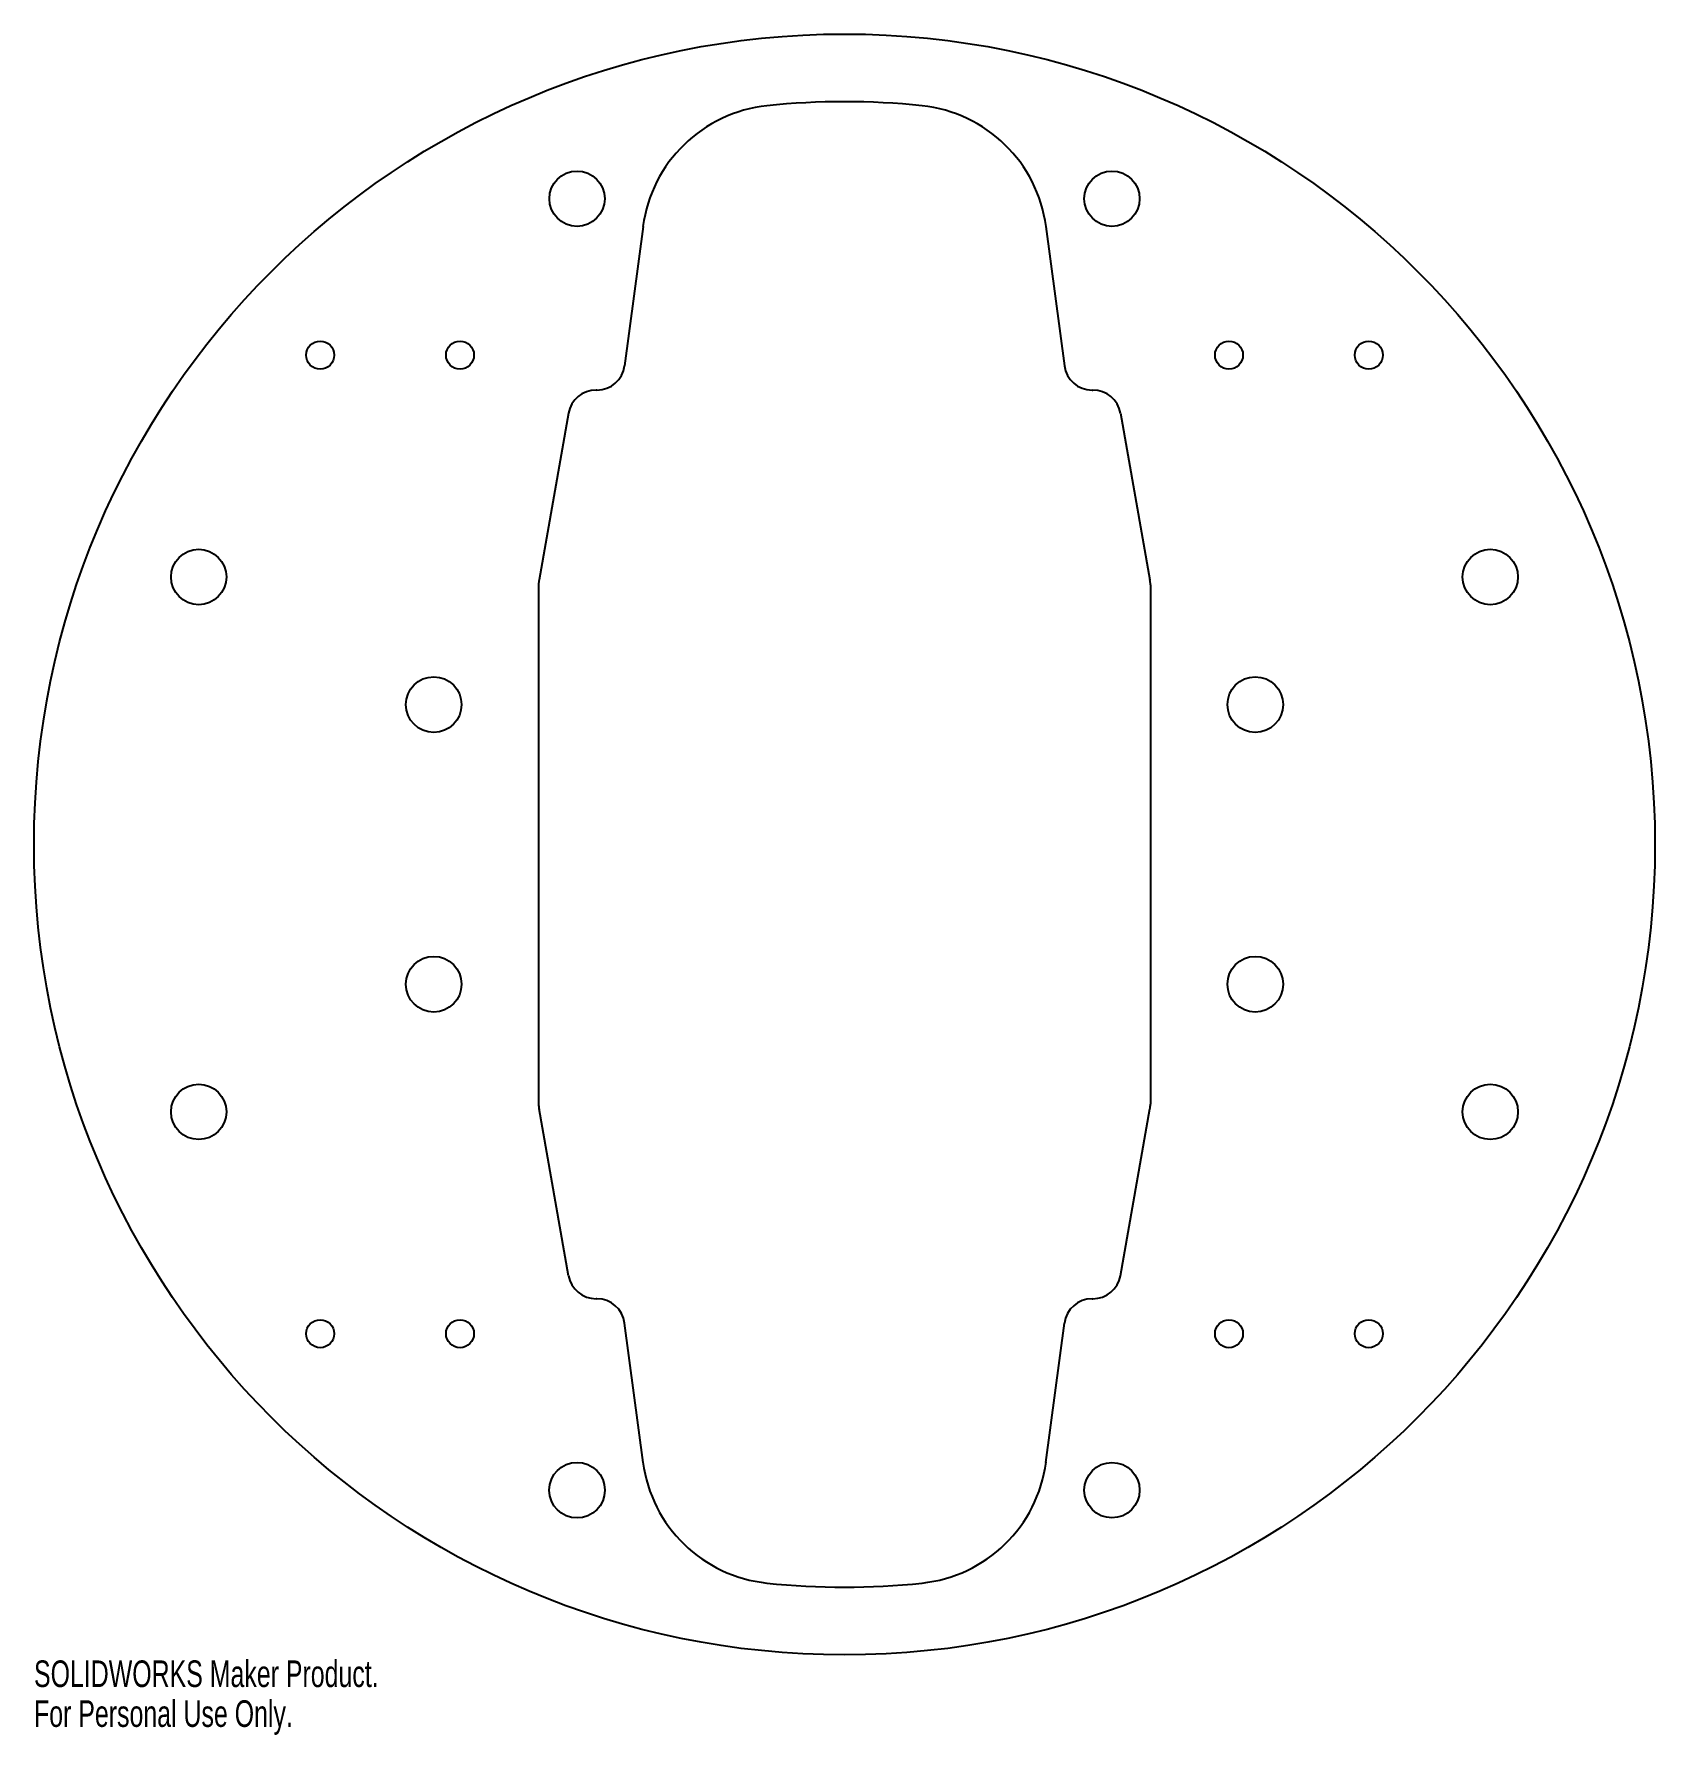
# Model space of a CAD drawing. Header units: inches. Extents: x -5.8 to 5.8, y -6.4 to 5.8.
import ezdxf

# ---------------------------------------------------------------- set-up
doc = ezdxf.new("R2010")
doc.units = ezdxf.units.IN
doc.header["$MEASUREMENT"] = 0
doc.styles.add('SLDTEXTSTYLE0', font='TXT', dxfattribs={"width": 0.7})

msp = doc.modelspace()

# ---------------------------------------------------------------- linework, layer by layer
at = {"color": 7, "linetype": 'Continuous', "lineweight": 25}
for p, q in [((-1.441, 4.42), (-1.573, 3.424)), ((1.441, 4.42), (1.573, 3.424)), ((-1.771, 3.25), (-1.777, 3.25)), ((1.771, 3.25), (1.777, 3.25)), ((-1.974, 3.085), (-2.184, 1.892)), ((1.974, 3.085), (2.184, 1.892)), ((-2.188, 1.858), (-2.188, -1.858)), ((2.188, 1.858), (2.188, -1.858)), ((-1.974, -3.085), (-2.184, -1.892)), ((1.974, -3.085), (2.184, -1.892)), ((-1.771, -3.25), (-1.777, -3.25)), ((1.771, -3.25), (1.777, -3.25)), ((-1.441, -4.42), (-1.573, -3.424)), ((1.441, -4.42), (1.573, -3.424))]:
    msp.add_line(p, q, dxfattribs=at)
for centre, radius in [((0, 0), 5.797), ((-1.913, 4.619), 0.198), ((1.913, 4.619), 0.198), ((-3.75, 3.5), 0.1), ((-2.75, 3.5), 0.1), ((2.75, 3.5), 0.1), ((3.75, 3.5), 0.1), ((-4.619, 1.913), 0.198), ((4.619, 1.913), 0.198), ((-2.938, 1), 0.199), ((2.938, 1), 0.199), ((-2.938, -1), 0.199), ((2.938, -1), 0.199), ((-4.619, -1.913), 0.198), ((4.619, -1.913), 0.198), ((-3.75, -3.5), 0.1), ((-2.75, -3.5), 0.1), ((2.75, -3.5), 0.1), ((3.75, -3.5), 0.1), ((-1.913, -4.619), 0.199), ((1.913, -4.619), 0.198)]:
    msp.add_circle(centre, radius, dxfattribs=at)
for centre, radius, start, end in [((-0.45, 4.289), 1, 95.9889, 172.5), ((0, 0), 5.313, 84.0111, 95.9889), ((0.45, 4.289), 1, 7.5, 84.0111), ((-1.771, 3.45), 0.2, 270, 352.5), ((1.771, 3.45), 0.2, 187.5, 270), ((-1.777, 3.05), 0.2, 90, 170), ((1.777, 3.05), 0.2, 10, 90), ((-1.988, 1.858), 0.2, 170, 180), ((1.988, 1.858), 0.2, 0, 10), ((-1.988, -1.858), 0.2, 180, 190), ((1.988, -1.858), 0.2, 350, 0), ((-1.777, -3.05), 0.2, 190, 270), ((1.777, -3.05), 0.2, 270, 350), ((-1.771, -3.45), 0.2, 7.5, 90), ((1.771, -3.45), 0.2, 90, 172.5), ((-0.45, -4.289), 1, 187.5, 264.0111), ((0.45, -4.289), 1, 275.9889, 352.5), ((0, 0), 5.313, 264.0111, 275.9889)]:
    msp.add_arc(centre, radius, start, end, dxfattribs=at)

# ---------------------------------------------------------------- texts
at = {"color": 7, "linetype": 'Continuous', "char_height": 0.1903, "attachment_point": 1, "style": 'SLDTEXTSTYLE0'}
for s, insert in [('SOLIDWORKS Maker Product.', (-5.797, -5.837)), ('For Personal Use Only.', (-5.797, -6.122))]:
    msp.add_mtext(s, dxfattribs=dict(at, insert=insert))

doc.saveas('drawing.dxf')
